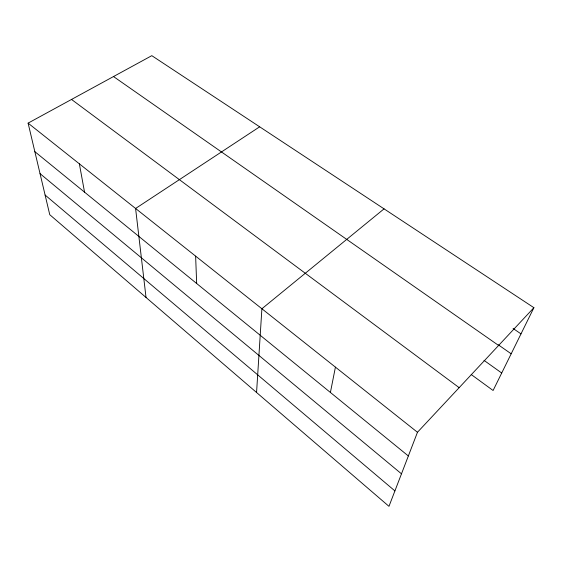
<?xml version="1.0" encoding="UTF-8"?>
<svg xmlns="http://www.w3.org/2000/svg" width="562" height="562" viewBox="0 0 562 562"><rect width="100%" height="100%" fill="white"/><g stroke="black" fill="none" stroke-linecap="round" stroke-linejoin="round"><path stroke-width="0.84" d="M256.56 392.494L261.899 308.756L384.057 208.86M330.407 392.459L335.423 367.134M533.9 307.695L417.468 432.276L388.974 506.334L49.751 214.691L28.1 123.127L151.803 55.666L533.9 307.695L493.099 390.492L471.237 374.545M259.658 126.808L135.59 208.474L146.029 297.467M513.085 328.482L521.002 333.877M498.332 344.836L511.181 353.8M113.503 76.551L498.613 345.454M484.008 360.361L501.711 373.013M71.522 99.446L459.161 387.668M28.1 123.127L417.468 432.276M34.844 151.656L408.349 455.965M40.043 173.637L401.479 473.829M45.101 195.035L394.91 490.914M79.361 163.83L84.539 192.148M195.625 256.139L196.665 283.494"/></g></svg>
